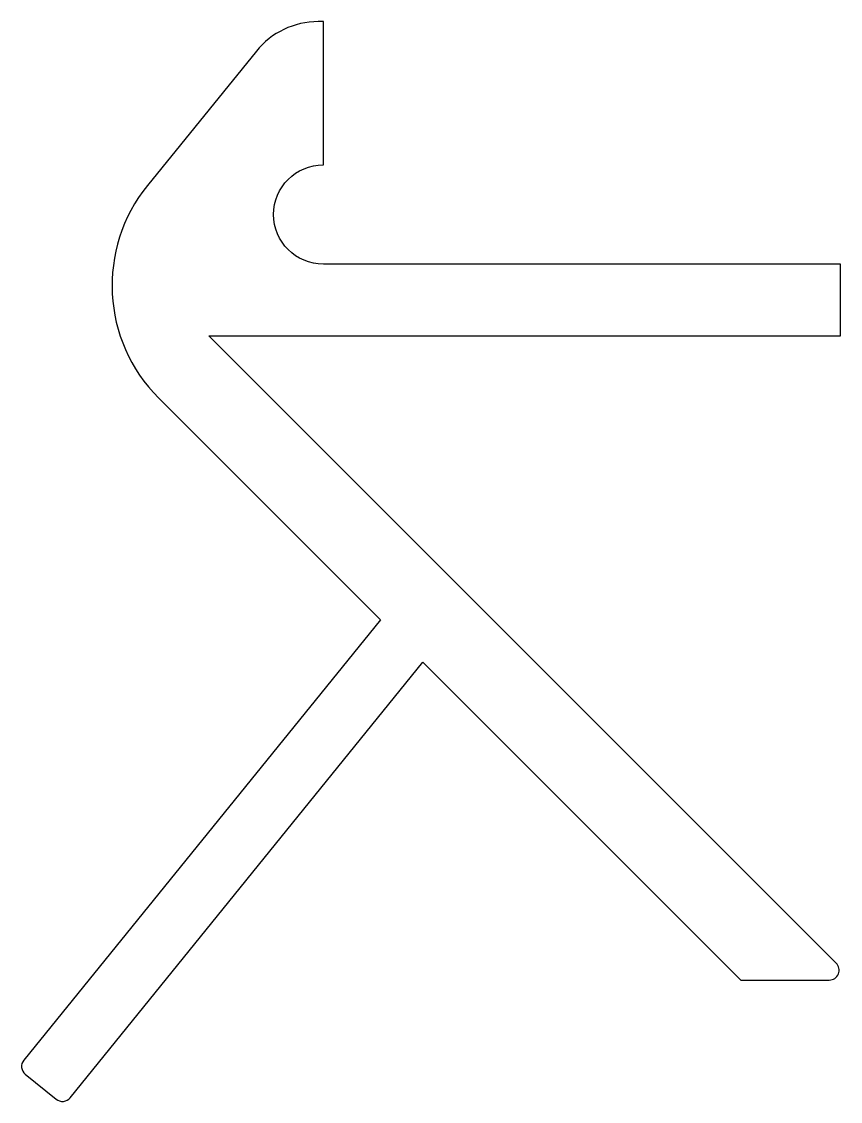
# Model space of a CAD drawing. Extents: x 171.3 to 191.9, y 221 to 248.1.
import ezdxf

# ---------------------------------------------------------------- set-up
doc = ezdxf.new("R2010")
doc.units = 0
doc.layers.add('100', color=11, linetype='CONTINUOUS')

msp = doc.modelspace()

# ---------------------------------------------------------------- linework, layer by layer
at = {"layer": '100', "color": 7, "linetype": 'CONTINUOUS'}
msp.add_lwpolyline([(177.24, 247.404), (174.505, 244.026, 0.384097), (174.785, 238.678), (180.359, 233.104), (171.393, 222.032, 0.414214), (171.43, 221.68), (172.207, 221.051, 0.414214), (172.559, 221.088), (181.426, 232.037), (189.418, 224.045), (191.643, 224.045, 0.668179), (191.82, 224.472), (176.047, 240.245), (191.925, 240.245), (191.925, 242.045), (178.925, 242.045, -0.999998), (178.925, 244.545), (178.925, 248.145), (178.795, 248.145, 0.226277), (177.24, 247.404, -1.031097)], format="xyb", close=True, dxfattribs=at)

doc.saveas('drawing.dxf')
